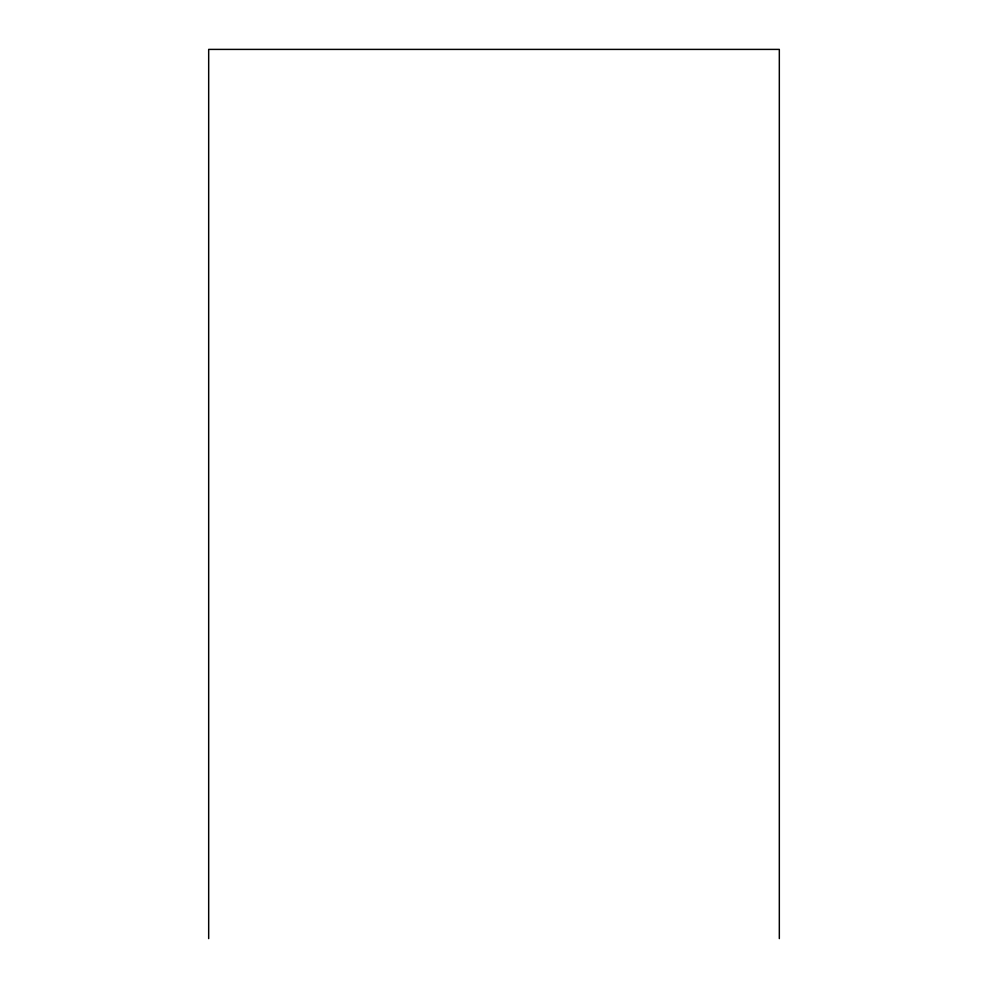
<?xml version="1.0" encoding="UTF-8"?>
<svg xmlns="http://www.w3.org/2000/svg" width="988" height="988" viewBox="0 0 988 988"><rect width="100%" height="100%" fill="white"/><g stroke="black" fill="none" stroke-linecap="round" stroke-linejoin="round"><path stroke-width="1.48" d="M779.322 938.6L779.322 49.4L208.678 49.4L208.678 938.6"/></g></svg>
